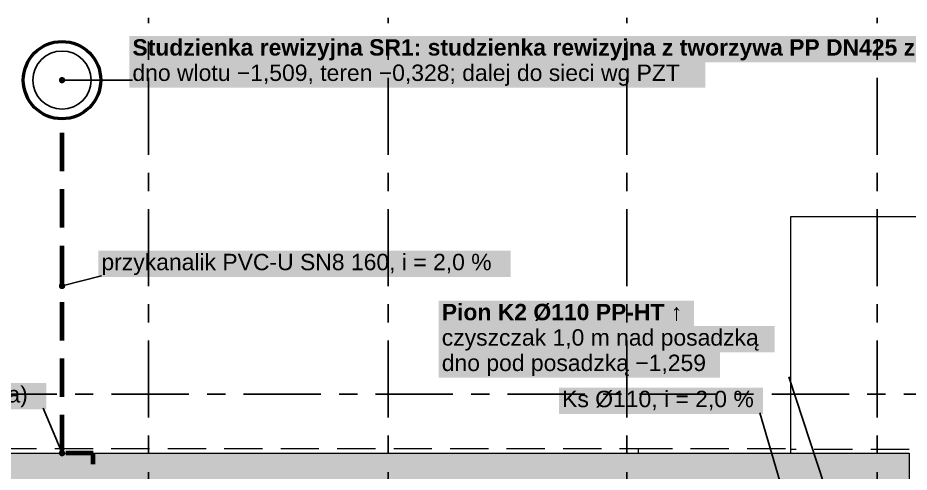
# Model space of a CAD drawing. Header units: metres. Extents: x -4.1 to 19.5, y -4.1 to 11.4.
# Drawn here: x 5.157 to 10.05, y 8.945 to 11.443 of the extents above; entities that cross this region are included whole.
import ezdxf

# ---------------------------------------------------------------- set-up
doc = ezdxf.new("R2010")
doc.units = ezdxf.units.M
doc.linetypes.add('KRESKOWA', pattern=[5.25, 4.2, -1.05])
doc.linetypes.add('PUNKTOWA', pattern=[10.5, 8.4, -1.05, 0, -1.05])
doc.layers.add('A-MASKA', color=7, linetype='Continuous', lineweight=18)
doc.layers.add('S-OPISY', color=2, linetype='Continuous', lineweight=25)
for name, color, linetype, lineweight, true_color in [('I-OSIE', 8, 'PUNKTOWA', 18, 0x7a7a7a), ('I-PODKLAD', 8, 'Continuous', 18, 0x9a9a9a), ('I-PODKLAD-SCIANY', 8, 'Continuous', 25, 0x6e6e6e), ('I-PODKLAD-WYPELN', 254, 'Continuous', 18, 0xe6e6e6), ('S-KANAL', 34, 'Continuous', 50, 0x7a4500)]:
    doc.layers.add(name, color=color, linetype=linetype, lineweight=lineweight, true_color=true_color)
doc.styles.add('PL_ARIAL', font='arial.ttf')
doc.styles.add('PL_ARIAL_B', font='arialbd.ttf')

msp = doc.modelspace()

# ---------------------------------------------------------------- hatches: boundary and pattern name
at = {"layer": 'A-MASKA', "true_color": 0xffffff}
for points in [[(5.7689, 11.1977), (12.9836, 11.1977), (12.9836, 11.3425), (5.7689, 11.3425)], [(5.7689, 11.0582), (8.9308, 11.0582), (8.9308, 11.203), (5.7689, 11.203)], [(5.599, 10.0182), (7.8625, 10.0182), (7.8625, 10.163), (5.599, 10.163)], [(7.467, 9.7431), (8.8687, 9.7431), (8.8687, 9.8879), (7.467, 9.8879)], [(7.467, 9.6036), (9.3124, 9.6036), (9.3124, 9.7484), (7.467, 9.7484)], [(7.467, 9.4641), (9.0112, 9.4641), (9.0112, 9.6089), (7.467, 9.6089)], [(3.1125, 9.2911), (5.314, 9.2911), (5.314, 9.4359), (3.1125, 9.4359)], [(8.1278, 9.2655), (9.2475, 9.2655), (9.2475, 9.4103), (8.1278, 9.4103)]]:
    msp.add_hatch(color=7, dxfattribs=at).paths.add_polyline_path(points)
at = {"layer": 'I-PODKLAD-WYPELN', "true_color": 0xe4e4e4}
h = msp.add_hatch(color=7, dxfattribs=at)
h.paths.add_polyline_path([(5.27, 5.23), (5.27, 5.23), (5.27, 5.23), (5.27, 6.3625), (5.27, 6.3625), (5.27, 6.3625), (5.27, 6.3625), (5.27, 6.3625), (4.88, 6.3625), (4.88, 6.3625), (4.88, 6.3625), (4.88, 6.3875), (4.88, 6.3875), (4.88, 6.3875), (4.88, 6.3875), (4.88, 6.4875), (4.88, 6.4875), (4.88, 6.4875), (4.88, 6.4875), (4.88, 6.4875), (5.77, 6.4875), (5.77, 6.4875), (5.77, 6.4875), (5.77, 6.4875), (5.77, 6.4875), (5.77, 8.645), (5.77, 8.645), (5.77, 8.645), (5.77, 8.645), (5.77, 8.645), (5.1, 8.645), (5.1, 8.645), (5.1, 8.645), (5.1, 8.84), (5.1, 8.84), (5.1, 8.84), (5.1, 8.84), (5.1, 9.05), (10.05, 9.05), (10.05, 8.84), (10.05, 8.84), (10.05, 8.84), (10.05, 8.84), (10.05, 8.645), (10.05, 8.645), (10.05, 8.645), (9.95, 8.645), (9.95, 6.7), (9.935, 6.7), (9.935, 6.7), (9.935, 6.7), (9.935, 6.7), (9.935, 6.7), (9.935, 6.7), (9.935, 6.7), (9.935, 6.7), (9.935, 6.7), (9.935, 6.7), (9.935, 6.7), (9.935, 6.685), (9.875, 6.685), (9.875, 6.685), (9.875, 6.685), (9.875, 6.685), (9.875, 6.685), (9.875, 6.65), (10.15, 6.65), (10.15, 6.6), (9.875, 6.6), (9.875, 6.565), (9.875, 6.565), (9.875, 6.565), (9.875, 6.55), (9.875, 6.55), (9.875, 6.55), (9.61, 6.55), (9.61, 6.55), (9.61, 6.55), (9.61, 6.565), (9.61, 6.565), (9.61, 6.565), (9.61, 6.565), (9.61, 6.7), (9.61, 6.7), (9.61, 6.7), (9.61, 6.7), (9.61, 6.7), (9.8, 6.7), (9.8, 8.645), (8.605, 8.645), (8.605, 8.645), (8.605, 8.645), (8.605, 6.7), (8.605, 6.7), (8.605, 6.7), (8.605, 6.7), (8.605, 6.7), (8.71, 6.7), (8.71, 6.7), (8.71, 6.7), (8.71, 6.7), (8.71, 6.7), (8.71, 6.565), (8.71, 6.565), (8.71, 6.565), (8.71, 6.55), (8.71, 6.55), (8.71, 6.55), (8.605, 6.55), (8.605, 6.55), (8.605, 6.55), (8.605, 5.23), (8.605, 5.23), (8.605, 5.23), (8.9, 5.23), (8.9, 5.23), (8.9, 5.23), (8.9, 5.23), (8.9, 5.23), (8.9, 5.035), (8.9, 5.035), (8.9, 5.035), (8.9, 5.02), (8.9, 5.02), (8.9, 5.02), (8.5, 5.02), (8.5, 5.02), (8.5, 5.02), (8.5, 5.02), (8.5, 5.02), (8.2, 5.02), (8.2, 5.02), (8.2, 5.02), (8.2, 5.035), (8.2, 5.035), (8.2, 5.035), (8.2, 5.035), (8.2, 5.23), (8.2, 5.23), (8.2, 5.23), (8.2, 5.23), (8.2, 5.23), (8.395, 5.23), (8.395, 5.23), (8.395, 5.23), (8.395, 5.23), (8.395, 5.23), (8.395, 8.645), (8.395, 8.645), (8.395, 8.645), (8.395, 8.645), (8.395, 8.645), (5.98, 8.645), (5.98, 8.645), (5.98, 8.645), (5.98, 5.02), (5.98, 5.02), (5.98, 5.02), (5.98, 5.02), (5.98, 5.02), (5.1, 5.02), (5.1, 5.02), (5.1, 5.02), (5.1, 5.035), (5.1, 5.035), (5.1, 5.035), (5.1, 5.035), (5.1, 5.23), (5.1, 5.23), (5.1, 5.23), (5.1, 5.23), (5.1, 5.23), (5.27, 5.23), (5.27, 5.23)])
h.paths.add_polyline_path([(8.5, 5.035), (8.5, 5.035), (8.5, 5.035), (8.5, 5.035), (8.5, 5.035), (8.5, 5.035), (8.5, 5.02)], flags=0)
h.paths.add_polyline_path([(5.77, 5.23), (5.77, 5.23), (5.77, 5.23), (5.77, 5.23), (5.77, 5.23), (5.77, 5.23), (5.77, 5.23), (5.77, 5.23), (5.77, 5.23), (5.77, 6.3625), (5.77, 6.3625), (5.77, 6.3625), (5.37, 6.3625), (5.37, 6.3625), (5.37, 6.3625), (5.37, 5.23), (5.37, 5.23), (5.37, 5.23)], flags=0)
h.paths.add_polyline_path([(8.5, 5.215), (8.5, 5.215), (8.5, 5.215), (8.5, 5.215), (8.5, 5.215), (8.5, 5.215), (8.5, 5.215), (8.5, 5.215), (8.5, 5.215)], flags=0)
at = {"layer": 'S-OPISY', "true_color": 0x000000}
for points in [[(5.4175, 11.1), (5.4169, 11.1045), (5.4152, 11.1087), (5.4124, 11.1124), (5.4088, 11.1152), (5.4045, 11.1169), (5.4, 11.1175), (5.3955, 11.1169), (5.3913, 11.1152), (5.3876, 11.1124), (5.3848, 11.1087), (5.3831, 11.1045), (5.3825, 11.1), (5.3831, 11.0955), (5.3848, 11.0913), (5.3876, 11.0876), (5.3913, 11.0848), (5.3955, 11.0831), (5.4, 11.0825), (5.4045, 11.0831), (5.4088, 11.0848), (5.4124, 11.0876), (5.4152, 11.0913), (5.4169, 11.0955)], [(5.4175, 9.9688), (5.4169, 9.9733), (5.4152, 9.9775), (5.4124, 9.9811), (5.4088, 9.9839), (5.4045, 9.9857), (5.4, 9.9863), (5.3955, 9.9857), (5.3913, 9.9839), (5.3876, 9.9811), (5.3848, 9.9775), (5.3831, 9.9733), (5.3825, 9.9688), (5.3831, 9.9642), (5.3848, 9.96), (5.3876, 9.9564), (5.3913, 9.9536), (5.3955, 9.9518), (5.4, 9.9512), (5.4045, 9.9518), (5.4088, 9.9536), (5.4124, 9.9564), (5.4152, 9.96), (5.4169, 9.9642)], [(5.4175, 9.05), (5.4169, 9.0545), (5.4152, 9.0587), (5.4124, 9.0624), (5.4088, 9.0652), (5.4045, 9.0669), (5.4, 9.0675), (5.3955, 9.0669), (5.3913, 9.0652), (5.3876, 9.0624), (5.3848, 9.0587), (5.3831, 9.0545), (5.3825, 9.05), (5.3831, 9.0455), (5.3848, 9.0413), (5.3876, 9.0376), (5.3913, 9.0348), (5.3955, 9.0331), (5.4, 9.0325), (5.4045, 9.0331), (5.4088, 9.0348), (5.4124, 9.0376), (5.4152, 9.0413), (5.4169, 9.0455)]]:
    msp.add_hatch(color=7, dxfattribs=at).paths.add_polyline_path(points)

# ---------------------------------------------------------------- linework, layer by layer
at = {"layer": 'I-OSIE', "linetype": 'PUNKTOWA', "lineweight": 25, "ltscale": 0.05024, "flags": 128}
for points in [[(5.875, -3.75), (5.875, 11.4425)], [(7.19, -3.75), (7.19, 11.4425)], [(8.5, -3.75), (8.5, 11.4425)], [(9.875, -3.75), (9.875, 11.4425)]]:
    msp.add_lwpolyline(points, dxfattribs=at)
at = {"layer": 'I-OSIE', "linetype": 'PUNKTOWA', "lineweight": 25, "ltscale": 0.050565, "flags": 128}
msp.add_lwpolyline([(-3.75, 9.375), (19.505, 9.375)], dxfattribs=at)
at = {"layer": 'I-PODKLAD', "lineweight": 13, "ltscale": 0.05}
msp.add_lwpolyline([(9.4, 9.0505), (9.4, 10.35), (11.7, 10.35), (11.7, 9.6755)], dxfattribs=at)
at = {"layer": 'I-PODKLAD', "linetype": 'KRESKOWA', "lineweight": 13, "ltscale": 0.05, "flags": 128}
for points in [[(10.0495, 9.07), (9.4, 9.07), (9.4, 10.35), (11.7, 10.35), (11.7, 9.695), (11.68, 9.695), (11.68, 9.07), (11.6005, 9.07)], [(3.8105, 9.075), (8.5645, 9.075)], [(8.565, 9.0505), (8.565, 9.075), (9.3995, 9.075)]]:
    msp.add_lwpolyline(points, dxfattribs=at)
at = {"layer": 'I-PODKLAD-SCIANY', "lineweight": 13, "ltscale": 0.05}
msp.add_lwpolyline([(5.1, 8.84), (5.1, 8.84), (5.1, 9.05), (5.1, 9.05), (5.1, 9.05), (10.05, 9.05), (10.05, 9.05), (10.05, 9.05), (10.05, 8.84), (10.05, 8.84), (10.05, 8.84), (5.1, 8.84)], close=True, dxfattribs=at)
at = {"layer": 'S-KANAL', "linetype": 'KRESKOWA', "lineweight": 70, "ltscale": 0.05, "flags": 128}
for points in [[(5.4, 9.05), (5.4, 10.8875)], [(5.57, 6.2), (5.57, 9.05), (5.4, 9.05)]]:
    msp.add_lwpolyline(points, dxfattribs=at)
at = {"layer": 'S-KANAL', "lineweight": 50, "ltscale": 0.05}
msp.add_circle((5.4, 11.1), 0.2125, dxfattribs=at)
at = {"layer": 'S-KANAL', "lineweight": 25, "ltscale": 0.05}
msp.add_circle((5.4, 11.1), 0.16, dxfattribs=at)
at = {"layer": 'S-OPISY', "lineweight": 25, "ltscale": 0.05}
for points in [[(5.4, 11.1), (5.7864, 11.1)], [(5.4, 9.9688), (5.6165, 10.024)], [(9.7, 8.52), (9.3894, 9.4699)], [(5.4, 9.05), (5.2965, 9.2969)], [(9.45, 8.52), (9.23, 9.2713)]]:
    msp.add_lwpolyline(points, dxfattribs=at)

# ---------------------------------------------------------------- texts
at = {"layer": 'S-OPISY'}
for s, style, p in [('Studzienka rewizyjna SR1: studzienka rewizyjna z tworzywa PP DN425 z kinetą przelotową, właz żeliwny B125 [ZAŁ]', 'PL_ARIAL_B', (5.7864, 11.235)), ('dno wlotu −1,509, teren −0,328; dalej do sieci wg PZT', 'PL_ARIAL', (5.7864, 11.0955)), ('przykanalik PVC-U SN8 160, i = 2,0 %', 'PL_ARIAL', (5.6165, 10.0555)), ('Pion K2 Ø110 PP-HT ↑', 'PL_ARIAL_B', (7.4845, 9.7804)), ('czyszczak 1,0 m nad posadzką', 'PL_ARIAL', (7.4845, 9.6409)), ('dno pod posadzką −1,259', 'PL_ARIAL', (7.4845, 9.5014)), ('przejście szczelne przez płytę (tuleja)', 'PL_ARIAL', (3.13, 9.3284)), ('Ks Ø110, i = 2,0 %', 'PL_ARIAL', (8.1453, 9.3028))]:
    msp.add_text(s, height=0.09, dxfattribs=dict(at, style=style)).set_placement(p)

doc.saveas('drawing.dxf')
